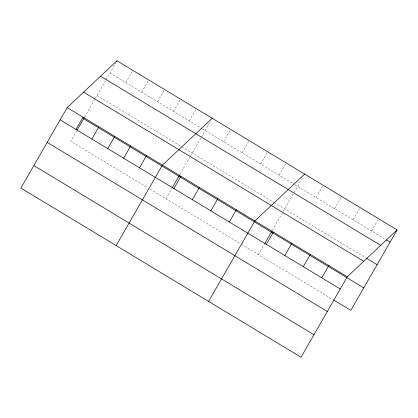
<?xml version="1.0" encoding="UTF-8"?>
<svg xmlns="http://www.w3.org/2000/svg" width="418" height="418" viewBox="0 0 418 418"><rect width="100%" height="100%" fill="white"/><g stroke="black" fill="none" stroke-linecap="round" stroke-linejoin="round"><path stroke-width="0.31" stroke-dasharray="2.09 1.57" d="M76.849 130.552L70.699 141.247L148.427 188.178M84.598 117.077L95.079 98.852M95.398 98.298L105.723 80.34M106.047 79.775L115.692 62.998M125.802 82.607L132.846 70.36M141.676 92.19L148.719 79.942M157.555 101.778L164.593 89.525M173.428 111.36L180.471 99.113M189.302 120.943L196.345 108.696M165.941 198.754L172.415 187.499M179.844 174.583L190.321 156.358M190.639 155.804L200.964 137.846M201.288 137.287L210.615 121.063M223.661 141.692L230.705 129.444M242.153 152.857L249.196 140.61M260.639 164.018L267.682 151.771M279.125 175.184L286.168 162.936M258.387 254.572L264.855 243.313M272.285 230.402L282.761 212.177M283.08 211.623L303.055 176.882M316.102 197.51L323.145 185.263M334.593 208.676L341.637 196.429M353.079 219.837L360.123 207.589M371.571 231.002L378.614 218.755M109.929 73.019L201.889 128.545M202.437 128.88L294.35 184.38M294.899 184.704L385.704 239.54M96.986 95.534L181.281 146.436M181.83 146.765L273.795 202.296M274.339 202.625L365.693 257.786M150.067 189.171L240.982 244.065M241.526 244.394L332.336 299.225"/><path stroke-width="0.63" d="M67.173 107.609L20.9 188.084L301.028 357.228L347.301 276.753L397.1 229.916L116.972 60.772L67.173 107.609L347.301 276.753M76.003 129.444L83.046 117.197M77.173 129.988L84.279 117.625M116.335 61.885L116.972 60.772M91.876 139.027L98.92 126.779M107.75 148.615L114.793 136.367M123.623 158.197L130.667 145.95M139.502 167.785L146.54 155.538M116.141 245.591L162.414 165.12L212.219 118.284M172.415 187.499L179.526 175.137M173.862 188.534L180.905 176.281M192.348 199.694L199.391 187.447M210.839 210.86L217.882 198.613M229.325 222.021L236.369 209.773M208.587 301.409L254.86 220.939L304.659 174.097M264.855 243.313L271.966 230.955M266.303 244.347L273.346 232.1M284.794 255.513L291.837 243.266M303.28 266.674L310.323 254.426M321.766 277.839L328.809 265.592M397.1 229.916L350.827 310.391L333.428 299.884M386.253 239.864L390.057 242.163M100.539 76.228L380.667 245.371M366.236 258.11L377.109 264.678M83.605 92.153L363.733 261.297M83.647 118.733L363.775 287.877M60.129 119.861L340.257 289M47.187 142.371L327.31 311.514M33.848 165.57L313.97 334.714"/></g></svg>
